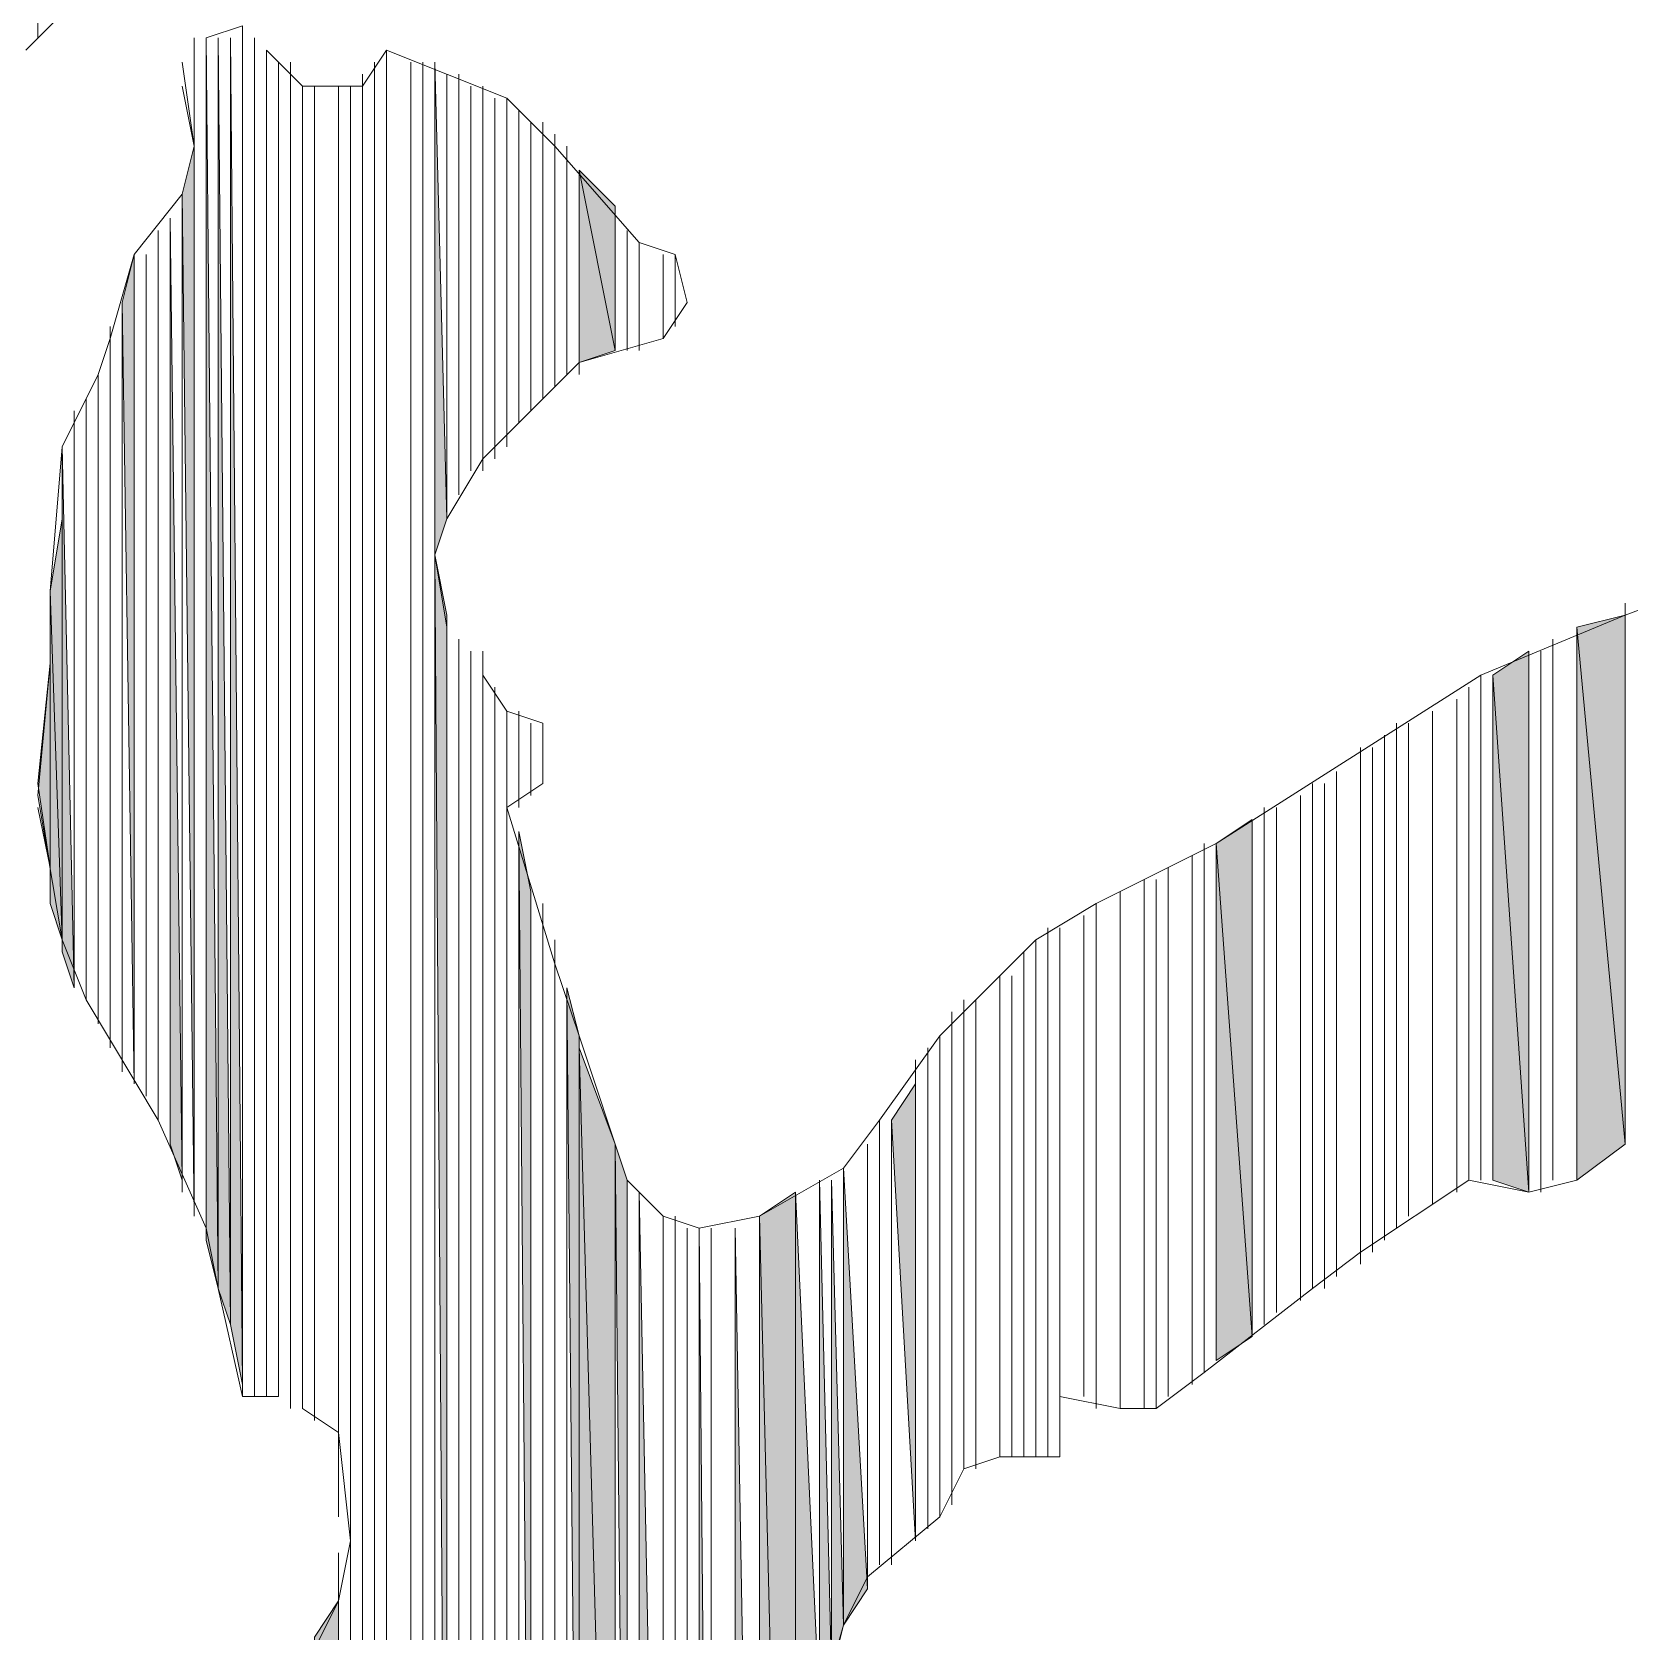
# Model space of a CAD drawing. Header units: millimetres. Extents: x -30643 to 86172, y -19411 to 63186.
# Drawn here: x 83834.4 to 83927.9, y -1655.1 to -1561.5 of the extents above; entities that cross this region are included whole.
import ezdxf

# ---------------------------------------------------------------- set-up
doc = ezdxf.new("R2010")
doc.units = ezdxf.units.MM

msp = doc.modelspace()

# ---------------------------------------------------------------- hatches: boundary and pattern name
h = msp.add_hatch(color=0)
h.dxf.hatch_style = 2
h.paths.add_polyline_path([(83844.593, -1632.217), (83845.296, -1635.032), (83844.593, -1561.849)])
h = msp.add_hatch(color=0)
h.dxf.hatch_style = 2
h.paths.add_polyline_path([(83845.296, -1635.032), (83846, -1637.143), (83845.296, -1561.849)])
h = msp.add_hatch(color=0)
h.dxf.hatch_style = 2
h.paths.add_polyline_path([(83846, -1637.143), (83846.704, -1640.661), (83846, -1561.849)])
h = msp.add_hatch(color=0)
h.dxf.hatch_style = 2
h.paths.add_polyline_path([(83857.963, -1592.107), (83858.666, -1589.996), (83857.963, -1563.257)])
h = msp.add_hatch(color=0)
h.dxf.hatch_style = 2
h.paths.add_polyline_path([(83852.333, -1644.18), (83852.333, -1647.698), (83852.333, -1564.664)])
h = msp.add_hatch(color=0)
h.dxf.hatch_style = 2
h.paths.add_polyline_path([(83843.889, -1630.81), (83843.889, -1568.182), (83843.185, -1570.997)])
h = msp.add_hatch(color=0)
h.dxf.hatch_style = 2
h.paths.add_polyline_path([(83866.407, -1580.849), (83868.518, -1580.145), (83866.407, -1569.59)])
h = msp.add_hatch(color=0)
h.dxf.hatch_style = 2
h.paths.add_polyline_path([(83868.518, -1580.145), (83868.518, -1571.701), (83866.407, -1569.59)])
h = msp.add_hatch(color=0)
h.dxf.hatch_style = 2
h.paths.add_polyline_path([(83842.482, -1626.588), (83843.185, -1628.699), (83842.482, -1572.404)])
h = msp.add_hatch(color=0)
h.dxf.hatch_style = 2
h.paths.add_polyline_path([(83840.371, -1623.069), (83840.371, -1574.516), (83839.667, -1577.33)])
h = msp.add_hatch(color=0)
h.dxf.hatch_style = 2
h.paths.add_polyline_path([(83836.149, -1615.329), (83836.149, -1585.774), (83836.149, -1589.996)])
h = msp.add_hatch(color=0)
h.dxf.hatch_style = 2
h.paths.add_polyline_path([(83836.149, -1615.329), (83836.852, -1617.44), (83836.149, -1585.774)])
h = msp.add_hatch(color=0)
h.dxf.hatch_style = 2
h.paths.add_polyline_path([(83836.149, -1614.625), (83836.149, -1589.996), (83835.445, -1594.218)])
h = msp.add_hatch(color=0)
h.dxf.hatch_style = 2
h.paths.add_polyline_path([(83858.666, -1694.141), (83858.666, -1595.626), (83857.963, -1592.107)])
h = msp.add_hatch(color=0)
h.dxf.hatch_style = 2
h.paths.add_polyline_path([(83835.445, -1612.514), (83835.445, -1594.218), (83835.445, -1598.441)])
h = msp.add_hatch(color=0)
h.dxf.hatch_style = 2
h.paths.add_polyline_path([(83835.445, -1612.514), (83836.149, -1614.625), (83835.445, -1594.218)])
h = msp.add_hatch(color=0)
h.dxf.hatch_style = 2
h.paths.add_polyline_path([(83927.627, -1626.588), (83927.627, -1595.626), (83924.812, -1596.33)])
h = msp.add_hatch(color=0)
h.dxf.hatch_style = 2
h.paths.add_polyline_path([(83924.812, -1628.699), (83927.627, -1626.588), (83924.812, -1596.33)])
h = msp.add_hatch(color=0)
h.dxf.hatch_style = 2
h.paths.add_polyline_path([(83835.445, -1610.403), (83835.445, -1598.441), (83834.741, -1605.477)])
h = msp.add_hatch(color=0)
h.dxf.hatch_style = 2
h.paths.add_polyline_path([(83835.445, -1610.403), (83835.445, -1612.514), (83835.445, -1598.441)])
h = msp.add_hatch(color=0)
h.dxf.hatch_style = 2
h.paths.add_polyline_path([(83921.997, -1629.402), (83921.997, -1597.737), (83919.886, -1599.144)])
h = msp.add_hatch(color=0)
h.dxf.hatch_style = 2
h.paths.add_polyline_path([(83919.886, -1628.699), (83921.997, -1629.402), (83919.886, -1599.144)])
h = msp.add_hatch(color=0)
h.dxf.hatch_style = 2
h.paths.add_polyline_path([(83905.813, -1637.847), (83905.813, -1607.588), (83903.702, -1608.996)])
h = msp.add_hatch(color=0)
h.dxf.hatch_style = 2
h.paths.add_polyline_path([(83863.592, -1691.326), (83863.592, -1611.81), (83862.888, -1608.292)])
h = msp.add_hatch(color=0)
h.dxf.hatch_style = 2
h.paths.add_polyline_path([(83903.702, -1639.254), (83905.813, -1637.847), (83903.702, -1608.996)])
h = msp.add_hatch(color=0)
h.dxf.hatch_style = 2
h.paths.add_polyline_path([(83866.407, -1692.733), (83866.407, -1620.255), (83865.703, -1617.44)])
h = msp.add_hatch(color=0)
h.dxf.hatch_style = 2
h.paths.add_polyline_path([(83866.407, -1692.733), (83868.518, -1695.548), (83866.407, -1620.958)])
h = msp.add_hatch(color=0)
h.dxf.hatch_style = 2
h.paths.add_polyline_path([(83868.518, -1695.548), (83868.518, -1626.588), (83866.407, -1620.958)])
h = msp.add_hatch(color=0)
h.dxf.hatch_style = 2
h.paths.add_polyline_path([(83886.11, -1649.809), (83886.11, -1623.069), (83884.702, -1625.18)])
h = msp.add_hatch(color=0)
h.dxf.hatch_style = 2
h.paths.add_polyline_path([(83869.222, -1696.956), (83869.222, -1628.699), (83868.518, -1626.588)])
h = msp.add_hatch(color=0)
h.dxf.hatch_style = 2
h.paths.add_polyline_path([(83881.888, -1654.735), (83883.295, -1652.624), (83881.888, -1627.995)])
h = msp.add_hatch(color=0)
h.dxf.hatch_style = 2
h.paths.add_polyline_path([(83880.48, -1659.661), (83881.184, -1657.549), (83880.48, -1628.699)])
h = msp.add_hatch(color=0)
h.dxf.hatch_style = 2
h.paths.add_polyline_path([(83881.184, -1657.549), (83881.888, -1654.735), (83881.184, -1628.699)])
h = msp.add_hatch(color=0)
h.dxf.hatch_style = 2
h.paths.add_polyline_path([(83869.925, -1698.363), (83871.333, -1701.178), (83869.925, -1629.402)])
h = msp.add_hatch(color=0)
h.dxf.hatch_style = 2
h.paths.add_polyline_path([(83879.073, -1715.955), (83879.073, -1629.402), (83876.962, -1630.81)])
h = msp.add_hatch(color=0)
h.dxf.hatch_style = 2
h.paths.add_polyline_path([(83879.073, -1663.179), (83880.48, -1659.661), (83879.073, -1629.402)])
h = msp.add_hatch(color=0)
h.dxf.hatch_style = 2
h.paths.add_polyline_path([(83876.962, -1712.437), (83879.073, -1715.955), (83876.962, -1630.81)])
h = msp.add_hatch(color=0)
h.dxf.hatch_style = 2
h.paths.add_polyline_path([(83873.444, -1706.103), (83874.147, -1708.214), (83873.444, -1631.514)])
h = msp.add_hatch(color=0)
h.dxf.hatch_style = 2
h.paths.add_polyline_path([(83875.555, -1710.326), (83876.962, -1712.437), (83875.555, -1631.514)])
h = msp.add_hatch(color=0)
h.dxf.hatch_style = 2
h.paths.add_polyline_path([(83852.333, -1699.77), (83852.333, -1651.216), (83852.333, -1653.328)])
h = msp.add_hatch(color=0)
h.dxf.hatch_style = 2
h.paths.add_polyline_path([(83852.333, -1700.474), (83852.333, -1653.328), (83850.926, -1655.439)])

# ---------------------------------------------------------------- linework, layer by layer
at = {"color": 0, "lineweight": 0}
for points in [[(83834.741, -1561.849), (83834.741, -1509.073)], [(83834.741, -1561.849), (83834.741, -1509.073)], [(83834.741, -1561.849), (83834.741, -1509.073)], [(83834.741, -1561.849), (83834.741, -1509.073)], [(83843.889, -1568.182), (83843.889, -1561.849)], [(83843.889, -1630.81), (83843.889, -1561.849)], [(83844.593, -1631.514), (83844.593, -1561.849)], [(83844.593, -1631.514), (83844.593, -1561.849)], [(83844.593, -1631.514), (83844.593, -1561.849)], [(83844.593, -1631.514), (83844.593, -1561.849)], [(83844.593, -1632.217), (83844.593, -1561.849)], [(83844.593, -1632.217), (83845.296, -1635.032), (83844.593, -1561.849)], [(83845.296, -1635.032), (83845.296, -1561.849)], [(83845.296, -1635.032), (83845.296, -1561.849)], [(83845.296, -1635.032), (83845.296, -1561.849)], [(83845.296, -1635.032), (83846, -1637.143), (83845.296, -1561.849)], [(83846, -1637.143), (83846, -1561.849)], [(83846, -1637.143), (83846.704, -1640.661), (83846, -1561.849)], [(83846.704, -1640.661), (83846.704, -1561.146)], [(83846.704, -1640.661), (83846.704, -1561.146)], [(83846.704, -1641.365), (83846.704, -1561.849)], [(83846.704, -1641.365), (83846.704, -1561.849)], [(83847.408, -1641.365), (83847.408, -1561.849)], [(83847.408, -1641.365), (83847.408, -1561.849)], [(83848.111, -1641.365), (83848.111, -1562.553)], [(83848.111, -1641.365), (83848.111, -1562.553)], [(83855.148, -1696.956), (83855.148, -1562.553)], [(83855.148, -1696.956), (83855.148, -1562.553)], [(83848.815, -1641.365), (83848.815, -1563.257)], [(83848.815, -1641.365), (83848.815, -1563.257)], [(83848.815, -1641.365), (83848.815, -1563.257)], [(83848.815, -1641.365), (83848.815, -1563.257)], [(83849.518, -1641.365), (83849.518, -1563.257)], [(83849.518, -1641.365), (83849.518, -1563.257)], [(83854.444, -1698.363), (83854.444, -1563.257)], [(83854.444, -1698.363), (83854.444, -1563.257)], [(83856.555, -1695.548), (83856.555, -1563.257)], [(83856.555, -1695.548), (83856.555, -1563.257)], [(83856.555, -1695.548), (83856.555, -1563.257)], [(83856.555, -1695.548), (83856.555, -1563.257)], [(83857.259, -1695.548), (83857.259, -1563.257)], [(83857.259, -1695.548), (83857.259, -1563.257)], [(83857.259, -1694.845), (83857.259, -1563.257)], [(83857.259, -1694.845), (83857.259, -1563.257)], [(83857.963, -1694.845), (83857.963, -1563.257)], [(83857.963, -1592.107), (83858.666, -1589.996), (83857.963, -1563.257)], [(83843.185, -1564.664), (83843.889, -1568.182)], [(83849.518, -1641.365), (83849.518, -1563.96)], [(83849.518, -1641.365), (83849.518, -1563.96)], [(83849.518, -1642.069), (83849.518, -1563.96)], [(83849.518, -1642.069), (83849.518, -1563.96)], [(83850.222, -1642.069), (83850.222, -1564.664)], [(83850.222, -1642.069), (83850.222, -1564.664)], [(83850.222, -1642.069), (83850.222, -1564.664)], [(83850.222, -1642.069), (83850.222, -1564.664)], [(83850.926, -1642.069), (83850.926, -1564.664)], [(83850.926, -1642.069), (83850.926, -1564.664)], [(83850.926, -1642.069), (83850.926, -1564.664)], [(83850.926, -1642.069), (83850.926, -1564.664)], [(83850.926, -1642.772), (83850.926, -1564.664)], [(83850.926, -1642.772), (83850.926, -1564.664)], [(83852.333, -1643.476), (83852.333, -1564.664)], [(83852.333, -1643.476), (83852.333, -1564.664)], [(83852.333, -1644.18), (83852.333, -1564.664)], [(83852.333, -1644.18), (83852.333, -1647.698), (83852.333, -1564.664)], [(83852.333, -1647.698), (83852.333, -1564.664)], [(83852.333, -1647.698), (83852.333, -1564.664)], [(83852.333, -1648.402), (83852.333, -1564.664)], [(83852.333, -1648.402), (83852.333, -1564.664)], [(83853.037, -1649.809), (83853.037, -1564.664)], [(83853.037, -1699.77), (83853.037, -1564.664)], [(83853.037, -1699.77), (83853.037, -1564.664)], [(83853.037, -1699.77), (83853.037, -1564.664)], [(83853.741, -1699.067), (83853.741, -1563.96)], [(83853.741, -1699.067), (83853.741, -1563.96)], [(83853.741, -1699.067), (83853.741, -1564.664)], [(83853.741, -1699.067), (83853.741, -1564.664)], [(83853.741, -1699.067), (83853.741, -1564.664)], [(83853.741, -1699.067), (83853.741, -1564.664)], [(83858.666, -1589.996), (83858.666, -1563.96)], [(83858.666, -1589.996), (83858.666, -1563.96)], [(83858.666, -1589.293), (83858.666, -1563.96)], [(83858.666, -1589.293), (83858.666, -1563.96)], [(83858.666, -1589.293), (83858.666, -1563.96)], [(83858.666, -1589.293), (83858.666, -1563.96)], [(83859.37, -1588.589), (83859.37, -1563.96)], [(83859.37, -1588.589), (83859.37, -1563.96)], [(83860.074, -1587.182), (83860.074, -1564.664)], [(83860.074, -1587.182), (83860.074, -1564.664)], [(83860.777, -1587.182), (83860.777, -1564.664)], [(83860.777, -1587.182), (83860.777, -1564.664)], [(83860.777, -1586.478), (83860.777, -1564.664)], [(83860.777, -1586.478), (83860.777, -1564.664)], [(83860.777, -1586.478), (83860.777, -1564.664)], [(83860.777, -1586.478), (83860.777, -1564.664)], [(83861.481, -1586.478), (83861.481, -1565.368)], [(83861.481, -1586.478), (83861.481, -1565.368)], [(83862.185, -1585.774), (83862.185, -1565.368)], [(83862.185, -1585.774), (83862.185, -1565.368)], [(83862.185, -1585.071), (83862.185, -1565.368)], [(83862.185, -1585.071), (83862.185, -1565.368)], [(83862.185, -1585.071), (83862.185, -1565.368)], [(83862.185, -1585.071), (83862.185, -1565.368)], [(83862.888, -1584.367), (83862.888, -1566.071)], [(83862.888, -1584.367), (83862.888, -1566.071)], [(83863.592, -1583.663), (83863.592, -1566.775)], [(83863.592, -1583.663), (83863.592, -1566.775)], [(83863.592, -1583.663), (83863.592, -1566.775)], [(83863.592, -1583.663), (83863.592, -1566.775)], [(83864.296, -1582.96), (83864.296, -1566.775)], [(83864.296, -1582.96), (83864.296, -1566.775)], [(83864.296, -1582.96), (83864.296, -1567.479)], [(83864.296, -1582.96), (83864.296, -1567.479)], [(83864.296, -1582.96), (83864.296, -1567.479)], [(83864.296, -1582.96), (83864.296, -1567.479)], [(83864.296, -1582.256), (83864.296, -1567.479)], [(83864.296, -1582.256), (83864.296, -1567.479)], [(83864.999, -1582.256), (83864.999, -1567.479)], [(83864.999, -1582.256), (83864.999, -1567.479)], [(83864.999, -1582.256), (83864.999, -1567.479)], [(83864.999, -1582.256), (83864.999, -1567.479)], [(83843.889, -1630.81), (83843.889, -1568.182), (83843.185, -1570.997)], [(83864.999, -1582.256), (83864.999, -1568.182)], [(83864.999, -1582.256), (83864.999, -1568.182)], [(83865.703, -1581.552), (83865.703, -1568.182)], [(83865.703, -1581.552), (83865.703, -1568.182)], [(83866.407, -1581.552), (83866.407, -1569.59)], [(83866.407, -1581.552), (83866.407, -1569.59)], [(83866.407, -1581.552), (83866.407, -1569.59)], [(83866.407, -1581.552), (83866.407, -1569.59)], [(83866.407, -1580.849), (83866.407, -1569.59)], [(83866.407, -1580.849), (83868.518, -1580.145), (83866.407, -1569.59)], [(83868.518, -1580.145), (83868.518, -1571.701), (83866.407, -1569.59)], [(83843.185, -1629.402), (83843.185, -1570.997)], [(83843.185, -1629.402), (83843.185, -1570.997)], [(83843.185, -1628.699), (83843.185, -1571.701)], [(83843.185, -1628.699), (83843.185, -1571.701)], [(83868.518, -1580.145), (83868.518, -1571.701)], [(83841.778, -1625.18), (83841.778, -1573.108)], [(83841.778, -1625.18), (83841.778, -1573.108)], [(83841.778, -1625.18), (83841.778, -1573.108)], [(83841.778, -1625.18), (83841.778, -1573.108)], [(83842.482, -1626.588), (83842.482, -1572.404)], [(83842.482, -1626.588), (83842.482, -1572.404)], [(83842.482, -1626.588), (83842.482, -1572.404)], [(83842.482, -1626.588), (83843.185, -1628.699), (83842.482, -1572.404)], [(83869.222, -1580.145), (83869.222, -1573.108)], [(83869.222, -1580.145), (83869.222, -1573.108)], [(83869.222, -1580.145), (83869.222, -1573.108)], [(83869.222, -1580.145), (83869.222, -1573.108)], [(83869.925, -1580.145), (83869.925, -1573.812)], [(83869.925, -1580.145), (83869.925, -1573.812)], [(83840.371, -1623.069), (83840.371, -1574.516), (83839.667, -1577.33)], [(83840.371, -1623.069), (83840.371, -1574.516)], [(83841.074, -1623.773), (83841.074, -1574.516)], [(83841.074, -1623.773), (83841.074, -1574.516)], [(83871.333, -1579.441), (83871.333, -1574.516)], [(83871.333, -1579.441), (83871.333, -1574.516)], [(83871.333, -1579.441), (83871.333, -1574.516)], [(83871.333, -1579.441), (83871.333, -1574.516)], [(83871.333, -1579.441), (83871.333, -1574.516)], [(83871.333, -1579.441), (83871.333, -1574.516)], [(83871.333, -1579.441), (83871.333, -1574.516)], [(83871.333, -1579.441), (83871.333, -1574.516)], [(83871.333, -1578.737), (83871.333, -1574.516)], [(83871.333, -1578.737), (83871.333, -1574.516)], [(83872.036, -1578.737), (83872.036, -1574.516)], [(83872.036, -1578.737), (83872.036, -1574.516)], [(83872.036, -1578.737), (83872.036, -1574.516)], [(83872.036, -1578.737), (83872.036, -1574.516)], [(83839.667, -1622.366), (83839.667, -1577.33)], [(83839.667, -1622.366), (83839.667, -1577.33)], [(83838.963, -1620.958), (83838.963, -1578.737)], [(83838.963, -1620.958), (83838.963, -1578.737)], [(83838.963, -1620.958), (83838.963, -1579.441)], [(83838.963, -1620.958), (83838.963, -1579.441)], [(83838.963, -1620.958), (83838.963, -1580.145)], [(83838.963, -1620.958), (83838.963, -1580.145)], [(83838.26, -1619.551), (83838.26, -1581.552)], [(83838.26, -1619.551), (83838.26, -1581.552)], [(83838.26, -1619.551), (83838.26, -1581.552)], [(83838.26, -1619.551), (83838.26, -1581.552)], [(83837.556, -1618.144), (83837.556, -1582.96)], [(83837.556, -1618.144), (83837.556, -1582.96)], [(83836.852, -1617.44), (83836.852, -1583.663)], [(83836.852, -1617.44), (83836.852, -1583.663)], [(83836.852, -1617.44), (83836.852, -1584.367)], [(83836.852, -1617.44), (83836.852, -1584.367)], [(83836.149, -1615.329), (83836.149, -1585.774), (83836.149, -1589.996)], [(83836.149, -1615.329), (83836.852, -1617.44), (83836.149, -1585.774)], [(83836.149, -1614.625), (83836.149, -1589.996), (83835.445, -1594.218)], [(83836.149, -1614.625), (83836.149, -1589.996)], [(83857.963, -1694.845), (83857.963, -1592.107)], [(83858.666, -1694.141), (83858.666, -1595.626), (83857.963, -1592.107)], [(83835.445, -1612.514), (83835.445, -1594.218), (83835.445, -1598.441)], [(83835.445, -1612.514), (83836.149, -1614.625), (83835.445, -1594.218)], [(83858.666, -1694.141), (83858.666, -1595.626)], [(83927.627, -1626.588), (83927.627, -1595.626), (83924.812, -1596.33)], [(83927.627, -1626.588), (83927.627, -1594.922)], [(83927.627, -1626.588), (83927.627, -1594.922)], [(83927.627, -1626.588), (83927.627, -1595.626)], [(83927.627, -1626.588), (83927.627, -1595.626)], [(83927.627, -1626.588), (83927.627, -1595.626)], [(83927.627, -1626.588), (83927.627, -1595.626)], [(83927.627, -1626.588), (83927.627, -1595.626)], [(83858.666, -1694.141), (83858.666, -1596.33)], [(83858.666, -1694.141), (83858.666, -1596.33)], [(83858.666, -1694.141), (83858.666, -1596.33)], [(83858.666, -1694.141), (83858.666, -1596.33)], [(83924.812, -1628.699), (83924.812, -1596.33)], [(83924.812, -1628.699), (83924.812, -1596.33)], [(83924.812, -1628.699), (83924.812, -1596.33)], [(83924.812, -1628.699), (83927.627, -1626.588), (83924.812, -1596.33)], [(83859.37, -1693.437), (83859.37, -1597.033)], [(83859.37, -1693.437), (83859.37, -1597.033)], [(83923.405, -1628.699), (83923.405, -1597.033)], [(83923.405, -1628.699), (83923.405, -1597.033)], [(83835.445, -1610.403), (83835.445, -1598.441), (83834.741, -1605.477)], [(83835.445, -1610.403), (83835.445, -1612.514), (83835.445, -1598.441)], [(83860.074, -1692.03), (83860.074, -1597.737)], [(83860.074, -1692.03), (83860.074, -1597.737)], [(83860.777, -1692.03), (83860.777, -1597.737)], [(83860.777, -1692.03), (83860.777, -1597.737)], [(83860.777, -1692.03), (83860.777, -1598.441)], [(83860.777, -1692.03), (83860.777, -1598.441)], [(83921.997, -1629.402), (83921.997, -1597.737), (83919.886, -1599.144)], [(83921.997, -1629.402), (83921.997, -1597.737)], [(83921.997, -1629.402), (83921.997, -1597.737)], [(83921.997, -1629.402), (83921.997, -1597.737)], [(83921.997, -1629.402), (83921.997, -1597.737)], [(83921.997, -1629.402), (83921.997, -1597.737)], [(83922.701, -1629.402), (83922.701, -1597.737)], [(83922.701, -1629.402), (83922.701, -1597.737)], [(83860.777, -1692.03), (83860.777, -1599.144)], [(83860.777, -1692.03), (83860.777, -1599.144)], [(83919.183, -1628.699), (83919.183, -1599.144)], [(83919.183, -1628.699), (83919.183, -1599.144)], [(83919.886, -1628.699), (83919.886, -1599.144)], [(83919.886, -1628.699), (83921.997, -1629.402), (83919.886, -1599.144)], [(83861.481, -1692.03), (83861.481, -1599.848)], [(83861.481, -1692.03), (83861.481, -1599.848)], [(83918.479, -1628.699), (83918.479, -1599.848)], [(83918.479, -1628.699), (83918.479, -1599.848)], [(83918.479, -1628.699), (83918.479, -1599.848)], [(83918.479, -1628.699), (83918.479, -1599.848)], [(83862.185, -1692.03), (83862.185, -1601.255)], [(83862.185, -1692.03), (83862.185, -1601.255)], [(83862.185, -1692.03), (83862.185, -1601.255)], [(83862.185, -1692.03), (83862.185, -1601.255)], [(83862.185, -1692.03), (83862.185, -1601.255)], [(83862.185, -1606.885), (83862.185, -1601.255)], [(83862.888, -1606.885), (83862.888, -1601.255)], [(83862.888, -1606.885), (83862.888, -1601.255)], [(83916.368, -1630.106), (83916.368, -1601.255)], [(83916.368, -1630.106), (83916.368, -1601.255)], [(83917.775, -1629.402), (83917.775, -1600.551)], [(83917.775, -1629.402), (83917.775, -1600.551)], [(83863.592, -1606.181), (83863.592, -1601.959)], [(83863.592, -1606.181), (83863.592, -1601.959)], [(83863.592, -1606.181), (83863.592, -1601.959)], [(83863.592, -1606.181), (83863.592, -1601.959)], [(83864.296, -1605.477), (83864.296, -1601.959)], [(83864.296, -1605.477), (83864.296, -1601.959)], [(83864.296, -1605.477), (83864.296, -1601.959)], [(83914.257, -1631.514), (83914.257, -1601.959)], [(83914.257, -1631.514), (83914.257, -1601.959)], [(83914.961, -1630.81), (83914.961, -1601.959)], [(83914.961, -1630.81), (83914.961, -1601.959)], [(83914.961, -1630.81), (83914.961, -1601.959)], [(83914.961, -1630.81), (83914.961, -1601.959)], [(83913.553, -1632.217), (83913.553, -1602.663)], [(83913.553, -1632.217), (83913.553, -1602.663)], [(83913.553, -1632.217), (83913.553, -1602.663)], [(83913.553, -1632.217), (83913.553, -1602.663)], [(83912.146, -1632.921), (83912.146, -1603.366)], [(83912.146, -1632.921), (83912.146, -1603.366)], [(83912.146, -1633.624), (83912.146, -1604.07)], [(83912.146, -1633.624), (83912.146, -1604.07)], [(83912.85, -1632.921), (83912.85, -1603.366)], [(83912.85, -1632.921), (83912.85, -1603.366)], [(83913.553, -1632.217), (83913.553, -1603.366)], [(83913.553, -1632.217), (83913.553, -1603.366)], [(83910.739, -1634.328), (83910.739, -1604.774)], [(83910.739, -1634.328), (83910.739, -1604.774)], [(83910.739, -1634.328), (83910.739, -1604.774)], [(83910.739, -1634.328), (83910.739, -1604.774)], [(83909.331, -1635.032), (83909.331, -1605.477)], [(83909.331, -1635.032), (83909.331, -1605.477)], [(83910.035, -1635.032), (83910.035, -1605.477)], [(83910.035, -1635.032), (83910.035, -1605.477)], [(83834.741, -1606.885), (83835.445, -1610.403)], [(83862.185, -1692.03), (83862.185, -1606.885)], [(83906.516, -1637.143), (83906.516, -1606.885)], [(83906.516, -1637.143), (83906.516, -1606.885)], [(83907.22, -1636.439), (83907.22, -1606.885)], [(83907.22, -1636.439), (83907.22, -1606.885)], [(83908.627, -1635.735), (83908.627, -1606.181)], [(83908.627, -1635.735), (83908.627, -1606.181)], [(83905.813, -1637.847), (83905.813, -1607.588), (83903.702, -1608.996)], [(83905.813, -1637.847), (83905.813, -1607.588)], [(83905.813, -1637.847), (83905.813, -1607.588)], [(83905.813, -1637.847), (83905.813, -1607.588)], [(83906.516, -1637.143), (83906.516, -1607.588)], [(83906.516, -1637.143), (83906.516, -1607.588)], [(83906.516, -1637.143), (83906.516, -1607.588)], [(83906.516, -1637.143), (83906.516, -1607.588)], [(83862.888, -1692.03), (83862.888, -1608.292)], [(83862.888, -1692.03), (83862.888, -1608.292)], [(83863.592, -1691.326), (83863.592, -1611.81), (83862.888, -1608.292)], [(83902.294, -1640.661), (83902.294, -1609.699)], [(83902.294, -1640.661), (83902.294, -1609.699)], [(83902.998, -1639.254), (83902.998, -1608.996)], [(83902.998, -1639.254), (83902.998, -1608.996)], [(83902.998, -1639.958), (83902.998, -1609.699)], [(83902.998, -1639.958), (83902.998, -1609.699)], [(83903.702, -1639.254), (83903.702, -1608.996)], [(83903.702, -1639.254), (83903.702, -1608.996)], [(83903.702, -1639.254), (83903.702, -1608.996)], [(83903.702, -1639.254), (83905.813, -1637.847), (83903.702, -1608.996)], [(83900.887, -1641.365), (83900.887, -1610.403)], [(83900.887, -1641.365), (83900.887, -1610.403)], [(83899.48, -1642.069), (83899.48, -1611.107)], [(83899.48, -1642.069), (83899.48, -1611.107)], [(83899.48, -1642.069), (83899.48, -1611.107)], [(83899.48, -1642.069), (83899.48, -1611.107)], [(83899.48, -1642.069), (83899.48, -1611.107)], [(83899.48, -1642.069), (83899.48, -1611.107)], [(83900.183, -1642.069), (83900.183, -1611.107)], [(83900.183, -1642.069), (83900.183, -1611.107)], [(83863.592, -1691.326), (83863.592, -1611.81)], [(83863.592, -1691.326), (83863.592, -1611.81)], [(83863.592, -1691.326), (83863.592, -1611.81)], [(83864.296, -1691.326), (83864.296, -1612.514)], [(83864.296, -1691.326), (83864.296, -1612.514)], [(83896.665, -1641.365), (83896.665, -1612.514)], [(83896.665, -1641.365), (83896.665, -1612.514)], [(83896.665, -1642.069), (83896.665, -1612.514)], [(83896.665, -1642.069), (83896.665, -1612.514)], [(83898.072, -1642.069), (83898.072, -1611.81)], [(83898.072, -1642.069), (83898.072, -1611.81)], [(83898.072, -1642.069), (83898.072, -1611.81)], [(83898.072, -1642.069), (83898.072, -1611.81)], [(83864.296, -1691.326), (83864.296, -1613.218)], [(83864.296, -1691.326), (83864.296, -1613.218)], [(83864.296, -1691.326), (83864.296, -1613.218)], [(83864.296, -1691.326), (83864.296, -1613.218)], [(83895.961, -1641.365), (83895.961, -1613.218)], [(83895.961, -1641.365), (83895.961, -1613.218)], [(83895.961, -1641.365), (83895.961, -1613.218)], [(83895.961, -1641.365), (83895.961, -1613.218)], [(83895.961, -1641.365), (83895.961, -1613.218)], [(83895.961, -1641.365), (83895.961, -1613.218)], [(83864.296, -1692.03), (83864.296, -1613.921)], [(83864.296, -1692.03), (83864.296, -1613.921)], [(83893.85, -1644.883), (83893.85, -1613.921)], [(83893.85, -1644.883), (83893.85, -1613.921)], [(83894.554, -1644.883), (83894.554, -1613.921)], [(83894.554, -1644.883), (83894.554, -1613.921)], [(83894.554, -1643.476), (83894.554, -1613.921)], [(83894.554, -1643.476), (83894.554, -1613.921)], [(83894.554, -1642.772), (83894.554, -1613.921)], [(83894.554, -1642.772), (83894.554, -1613.921)], [(83894.554, -1641.365), (83894.554, -1613.921)], [(83894.554, -1641.365), (83894.554, -1613.921)], [(83894.554, -1641.365), (83894.554, -1613.921)], [(83894.554, -1641.365), (83894.554, -1613.921)], [(83864.999, -1692.03), (83864.999, -1614.625)], [(83864.999, -1692.03), (83864.999, -1614.625)], [(83892.443, -1644.883), (83892.443, -1615.329)], [(83892.443, -1644.883), (83892.443, -1615.329)], [(83893.147, -1644.883), (83893.147, -1614.625)], [(83893.147, -1644.883), (83893.147, -1614.625)], [(83893.85, -1644.883), (83893.85, -1614.625)], [(83893.85, -1644.883), (83893.85, -1614.625)], [(83864.999, -1692.03), (83864.999, -1616.033)], [(83864.999, -1692.03), (83864.999, -1616.033)], [(83892.443, -1644.883), (83892.443, -1616.033)], [(83892.443, -1644.883), (83892.443, -1616.033)], [(83864.999, -1692.03), (83864.999, -1616.736)], [(83864.999, -1692.03), (83864.999, -1616.736)], [(83891.036, -1644.883), (83891.036, -1616.736)], [(83891.036, -1644.883), (83891.036, -1616.736)], [(83891.036, -1644.883), (83891.036, -1616.736)], [(83891.036, -1644.883), (83891.036, -1616.736)], [(83891.036, -1644.883), (83891.036, -1616.736)], [(83891.036, -1644.883), (83891.036, -1616.736)], [(83891.739, -1644.883), (83891.739, -1616.736)], [(83891.739, -1644.883), (83891.739, -1616.736)], [(83865.703, -1692.03), (83865.703, -1617.44)], [(83865.703, -1692.03), (83865.703, -1617.44)], [(83866.407, -1692.733), (83866.407, -1620.255), (83865.703, -1617.44)], [(83888.925, -1645.587), (83888.925, -1618.144)], [(83888.925, -1645.587), (83888.925, -1618.144)], [(83889.628, -1645.587), (83889.628, -1618.144)], [(83889.628, -1645.587), (83889.628, -1618.144)], [(83891.036, -1644.883), (83891.036, -1617.44)], [(83891.036, -1644.883), (83891.036, -1617.44)], [(83888.221, -1646.994), (83888.221, -1618.847)], [(83888.221, -1646.994), (83888.221, -1618.847)], [(83888.925, -1645.587), (83888.925, -1618.847)], [(83888.925, -1645.587), (83888.925, -1618.847)], [(83888.221, -1647.698), (83888.221, -1619.551)], [(83888.221, -1647.698), (83888.221, -1619.551)], [(83888.221, -1646.994), (83888.221, -1619.551)], [(83888.221, -1646.994), (83888.221, -1619.551)], [(83866.407, -1692.733), (83866.407, -1620.255)], [(83866.407, -1692.733), (83866.407, -1620.255)], [(83866.407, -1692.733), (83866.407, -1620.255)], [(83866.407, -1692.733), (83866.407, -1620.958)], [(83866.407, -1692.733), (83868.518, -1695.548), (83866.407, -1620.958)], [(83868.518, -1695.548), (83868.518, -1626.588), (83866.407, -1620.958)], [(83886.813, -1649.105), (83886.813, -1620.958)], [(83886.813, -1649.105), (83886.813, -1620.958)], [(83887.517, -1648.402), (83887.517, -1620.255)], [(83887.517, -1648.402), (83887.517, -1620.255)], [(83887.517, -1648.402), (83887.517, -1620.255)], [(83887.517, -1648.402), (83887.517, -1620.255)], [(83886.11, -1649.105), (83886.11, -1621.662)], [(83886.11, -1649.105), (83886.11, -1621.662)], [(83886.11, -1649.809), (83886.11, -1623.069), (83884.702, -1625.18)], [(83886.11, -1649.809), (83886.11, -1623.069)], [(83883.999, -1651.216), (83883.999, -1625.18)], [(83883.999, -1651.216), (83883.999, -1625.18)], [(83884.702, -1651.216), (83884.702, -1625.18)], [(83884.702, -1651.216), (83884.702, -1625.18)], [(83868.518, -1695.548), (83868.518, -1626.588)], [(83869.222, -1696.956), (83869.222, -1628.699), (83868.518, -1626.588)], [(83883.295, -1652.624), (83883.295, -1626.588)], [(83883.295, -1652.624), (83883.295, -1626.588)], [(83883.295, -1651.92), (83883.295, -1626.588)], [(83883.295, -1651.92), (83883.295, -1626.588)], [(83883.295, -1651.92), (83883.295, -1626.588)], [(83883.295, -1651.92), (83883.295, -1626.588)], [(83883.295, -1651.92), (83883.295, -1626.588)], [(83883.295, -1651.92), (83883.295, -1626.588)], [(83881.888, -1654.735), (83881.888, -1627.995)], [(83881.888, -1654.735), (83881.888, -1627.995)], [(83881.888, -1654.735), (83881.888, -1627.995)], [(83881.888, -1654.735), (83881.888, -1627.995)], [(83881.888, -1654.735), (83881.888, -1627.995)], [(83881.888, -1654.735), (83883.295, -1652.624), (83881.888, -1627.995)], [(83869.222, -1696.956), (83869.222, -1628.699)], [(83880.48, -1659.661), (83880.48, -1628.699)], [(83880.48, -1659.661), (83880.48, -1628.699)], [(83880.48, -1659.661), (83880.48, -1628.699)], [(83880.48, -1659.661), (83880.48, -1628.699)], [(83880.48, -1659.661), (83880.48, -1628.699)], [(83880.48, -1659.661), (83881.184, -1657.549), (83880.48, -1628.699)], [(83881.184, -1657.549), (83881.184, -1628.699)], [(83881.184, -1657.549), (83881.888, -1654.735), (83881.184, -1628.699)], [(83869.222, -1697.659), (83869.222, -1629.402)], [(83869.222, -1697.659), (83869.222, -1629.402)], [(83869.925, -1698.363), (83869.925, -1629.402)], [(83869.925, -1698.363), (83871.333, -1701.178), (83869.925, -1629.402)], [(83879.073, -1715.955), (83879.073, -1629.402), (83876.962, -1630.81)], [(83879.073, -1663.179), (83879.073, -1629.402)], [(83879.073, -1663.179), (83879.073, -1629.402)], [(83879.073, -1663.179), (83880.48, -1659.661), (83879.073, -1629.402)], [(83871.333, -1701.178), (83871.333, -1630.81)], [(83871.333, -1701.178), (83871.333, -1630.81)], [(83871.333, -1701.881), (83871.333, -1630.81)], [(83871.333, -1701.881), (83871.333, -1630.81)], [(83871.333, -1701.881), (83871.333, -1630.81)], [(83871.333, -1701.881), (83871.333, -1630.81)], [(83871.333, -1701.881), (83871.333, -1630.81)], [(83871.333, -1701.881), (83871.333, -1630.81)], [(83871.333, -1701.881), (83871.333, -1630.81)], [(83871.333, -1701.881), (83871.333, -1630.81)], [(83872.036, -1702.585), (83872.036, -1630.81)], [(83872.036, -1702.585), (83872.036, -1630.81)], [(83872.036, -1703.289), (83872.036, -1630.81)], [(83872.036, -1703.289), (83872.036, -1630.81)], [(83876.962, -1712.437), (83876.962, -1630.81)], [(83876.962, -1712.437), (83879.073, -1715.955), (83876.962, -1630.81)], [(83872.74, -1704.696), (83872.74, -1631.514)], [(83872.74, -1704.696), (83872.74, -1631.514)], [(83873.444, -1705.4), (83873.444, -1631.514)], [(83873.444, -1705.4), (83873.444, -1631.514)], [(83873.444, -1706.103), (83873.444, -1631.514)], [(83873.444, -1706.103), (83874.147, -1708.214), (83873.444, -1631.514)], [(83874.147, -1708.214), (83874.147, -1631.514)], [(83874.147, -1708.214), (83874.147, -1631.514)], [(83875.555, -1709.622), (83875.555, -1631.514)], [(83875.555, -1709.622), (83875.555, -1631.514)], [(83875.555, -1710.326), (83875.555, -1631.514)], [(83875.555, -1710.326), (83876.962, -1712.437), (83875.555, -1631.514)], [(83853.037, -1699.77), (83853.037, -1649.809)], [(83852.333, -1699.77), (83852.333, -1650.513)], [(83852.333, -1699.77), (83852.333, -1650.513)], [(83852.333, -1699.77), (83852.333, -1651.216), (83852.333, -1653.328)], [(83852.333, -1699.77), (83852.333, -1651.216)], [(83852.333, -1700.474), (83852.333, -1653.328), (83850.926, -1655.439)], [(83852.333, -1700.474), (83852.333, -1653.328)], [(83852.333, -1700.474), (83852.333, -1653.328)], [(83852.333, -1700.474), (83852.333, -1653.328)]]:
    msp.add_lwpolyline(points, close=True, dxfattribs=at)
for points in [[(83834.038, -1562.553), (83836.852, -1559.738)], [(83846.704, -1561.146), (83844.593, -1561.849)], [(83850.222, -1564.664), (83848.111, -1562.553)], [(83855.148, -1562.553), (83853.741, -1564.664)], [(83862.185, -1565.368), (83855.148, -1562.553)], [(83843.185, -1563.257), (83843.889, -1568.182)], [(83853.741, -1564.664), (83850.222, -1564.664)], [(83864.999, -1568.182), (83862.185, -1565.368)], [(83843.889, -1568.182), (83843.185, -1570.997)], [(83869.925, -1573.812), (83864.999, -1568.182)], [(83843.185, -1570.997), (83840.371, -1574.516)], [(83872.036, -1574.516), (83869.925, -1573.812)], [(83840.371, -1574.516), (83838.963, -1579.441)], [(83872.74, -1577.33), (83872.036, -1574.516)], [(83871.333, -1579.441), (83872.74, -1577.33)], [(83838.963, -1579.441), (83838.26, -1581.552)], [(83866.407, -1580.849), (83871.333, -1579.441)], [(83838.26, -1581.552), (83836.149, -1585.774)], [(83864.296, -1582.96), (83866.407, -1580.849)], [(83860.777, -1586.478), (83864.296, -1582.96)], [(83836.149, -1585.774), (83835.445, -1594.218)], [(83858.666, -1589.996), (83860.777, -1586.478)], [(83857.963, -1592.107), (83858.666, -1589.996)], [(83944.515, -1589.293), (83927.627, -1595.626)], [(83858.666, -1596.33), (83857.963, -1592.107)], [(83835.445, -1594.218), (83835.445, -1598.441)], [(83927.627, -1595.626), (83919.183, -1599.144)], [(83835.445, -1598.441), (83834.741, -1606.181)], [(83862.185, -1601.255), (83860.777, -1599.144)], [(83919.183, -1599.144), (83903.702, -1608.996)], [(83864.296, -1601.959), (83862.185, -1601.255)], [(83864.296, -1605.477), (83864.296, -1601.959)], [(83862.185, -1606.885), (83864.296, -1605.477)], [(83834.741, -1606.181), (83836.149, -1614.625)], [(83864.999, -1616.033), (83862.185, -1606.885)], [(83903.702, -1608.996), (83896.665, -1612.514)], [(83896.665, -1612.514), (83893.147, -1614.625)], [(83836.149, -1614.625), (83837.556, -1618.144)], [(83893.147, -1614.625), (83887.517, -1620.255)], [(83866.407, -1620.255), (83864.999, -1616.033)], [(83837.556, -1618.144), (83841.778, -1625.18)], [(83869.222, -1628.699), (83866.407, -1620.255)], [(83887.517, -1620.255), (83883.999, -1625.18)], [(83841.778, -1625.18), (83844.593, -1631.514)], [(83883.999, -1625.18), (83881.888, -1627.995)], [(83924.812, -1628.699), (83927.627, -1626.588)], [(83881.888, -1627.995), (83876.962, -1630.81)], [(83871.333, -1630.81), (83869.222, -1628.699)], [(83912.146, -1632.921), (83918.479, -1628.699)], [(83918.479, -1628.699), (83921.997, -1629.402)], [(83921.997, -1629.402), (83924.812, -1628.699)], [(83873.444, -1631.514), (83871.333, -1630.81)], [(83876.962, -1630.81), (83873.444, -1631.514)], [(83844.593, -1631.514), (83845.296, -1635.032)], [(83909.331, -1635.032), (83912.146, -1632.921)], [(83845.296, -1635.032), (83846.704, -1641.365)], [(83902.998, -1639.958), (83909.331, -1635.032)], [(83900.183, -1642.069), (83902.998, -1639.958)], [(83846.704, -1641.365), (83848.815, -1641.365)], [(83894.554, -1641.365), (83898.072, -1642.069)], [(83850.222, -1642.069), (83852.333, -1643.476)], [(83898.072, -1642.069), (83900.183, -1642.069)], [(83852.333, -1643.476), (83853.037, -1649.809)], [(83888.925, -1645.587), (83891.036, -1644.883)], [(83891.036, -1644.883), (83894.554, -1644.883)], [(83887.517, -1648.402), (83888.925, -1645.587)], [(83883.295, -1651.92), (83887.517, -1648.402)], [(83853.037, -1649.809), (83852.333, -1653.328)], [(83881.888, -1654.735), (83883.295, -1651.92)], [(83852.333, -1653.328), (83849.518, -1658.957)], [(83880.48, -1659.661), (83881.888, -1654.735)]]:
    msp.add_lwpolyline(points, dxfattribs=at)

doc.saveas('drawing.dxf')
